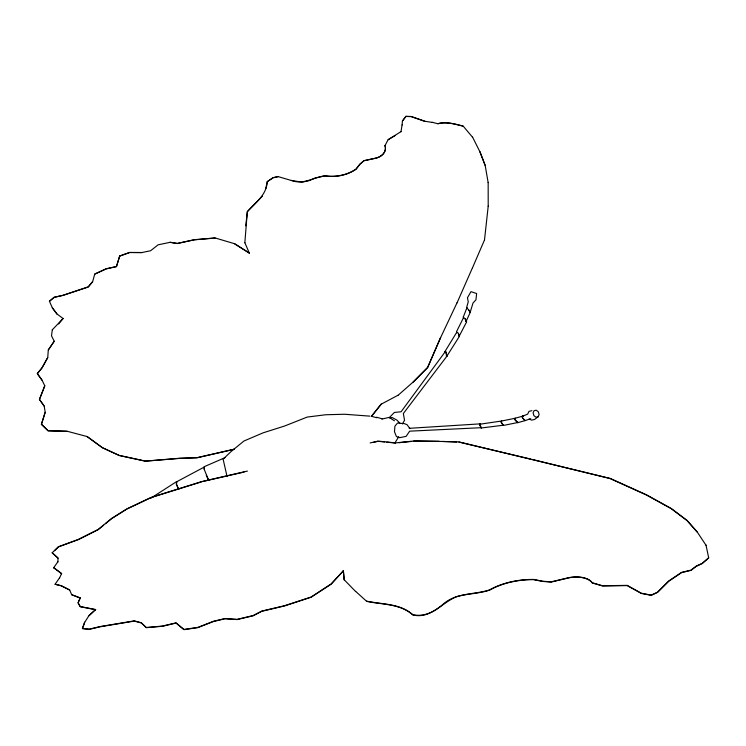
<?xml version="1.0" encoding="UTF-8"?>
<svg xmlns="http://www.w3.org/2000/svg" width="746" height="746" viewBox="0 0 746 746"><rect width="100%" height="100%" fill="white"/><g stroke="black" fill="none" stroke-linecap="round" stroke-linejoin="round"><path stroke-width="1.12" d="M57.927 561.999L58.002 557.971L52.173 552.777L58.384 546.743L78.423 539.386L98.211 529.427L111.695 518.386L126.885 508.847L151.335 497.302L202.007 481.506L247.439 471.08M244.847 242.767L247.327 211.584L262.499 196.049M402.094 125.011L402.43 120.945L405.955 116.329L411.177 116.488L424.959 121.262L432.242 122.409M484.49 240.072L488.21 206.176M245.76 225.814L247.346 211.705C255.486 202.604 266.686 194.967 267.255 181.586L273.12 177.641L278.053 176.578L291.369 180.495L302.335 182.145L308.919 180.719L315.12 178.033L324.967 175.897A34.717 26.464 -4.7 0 0 356.112 169.146L359.805 164.344L363.889 160.791L375.294 158.329A13.111 9.996 -3.2 0 0 384.973 145.656L388.162 139.605L395.389 135.427M52.304 329.657L51.521 335.868L54.225 341.22L48.341 350.005M400.994 131.744L402.094 124.89M479.892 423.887L409.237 428.316L409.852 428.558L407.074 424.688L404.332 423.625L397.506 423.066L394.932 426.134L394.475 431.71L396.406 436.503L399.586 437.688L406.132 436.345L409.638 431.169L481.095 427.7L479.706 424.679L481.235 427.99L503.177 425.239L501.023 421.891L503.298 425.472L517.5 422.581L514.628 419.243L517.575 422.749L525.604 420.455L524.811 420.399L522.163 417.424L524.923 420.641L530.742 418.692M265.725 188.738L267.264 181.698L273.139 177.762L278.062 176.699M469.943 311.875L470.269 312.36L466.054 321.479M215.137 238.058L194.249 239.839L177.352 243.522L169.995 242.347L158.133 244.819L150.561 250.768L142.048 252.512L129.608 252.428L119.686 255.99L116.46 266.518L106.212 268.765L94.742 274.09L92.625 281.774L88.224 287.014L62.832 295.453L54.178 297.356L49.45 301.263L54.141 297.244L62.795 295.341L88.187 286.902L92.588 281.662M456.906 332.613L456.505 331.728L463.555 317.572L463.835 318.262L463.275 317.087L466.81 308.042L467.024 308.779L466.576 307.66L468.246 301.869L467.462 297.757L470.968 291.658L476.629 293.532L475.948 299.836L473.011 303.035L470.204 312.248L468.19 309.198L470.269 312.36M94.742 274.09L106.24 268.877L116.488 266.63L119.686 255.99M67.159 431.337L48.098 430.815L41.412 424.306L45.17 412.221L44.219 406.132L39.426 399.362L44.769 385.729M41.412 424.306L45.217 412.333M480.032 424.194L501.769 420.986M84.624 622.183L82.396 628.43L89.156 629.158L100.412 626.509L134.261 620.877L141.264 622.742L146.244 627.479L162.386 626.071L176.037 622.854L183.908 629.456L197.858 627.386L213.533 621.25L224.966 618.555L237.069 619.357L253.099 615.571L261.725 611.095L284.496 605.724L311.091 597.024L331.131 583.941L343.384 570.802L331.177 584.165L311.138 597.238L284.552 605.938L261.771 611.31L253.155 615.786L237.116 619.572L225.012 618.77L213.589 621.465L197.904 627.61L183.964 629.671L176.093 623.069L162.441 626.286L146.3 627.694L141.32 622.957L134.317 621.092L100.468 626.724L89.212 629.372L82.452 628.645L84.69 622.397L89.044 615.506L95.6 609.519L89.1 615.72M44.266 406.234L39.473 399.464L44.807 385.831L42.037 380.162L37.3 373.55L41.972 367.927L47.735 357.67L48.294 349.893L54.225 341.22M469.971 311.809L470.204 312.248M538.164 416.744L539.125 414.478L538.314 411.764L536.215 410.197L534.052 410.682L533.092 412.939L533.903 415.662L536.01 417.228L538.164 416.744L534.556 419.466L531.646 420.129L529.119 419.065M440.625 337.453L427.635 367.433L413.107 382.055L397.954 395.399M472.526 267.73L484.499 239.96M457.046 302.867L472.535 267.618M71.672 594.618L80.242 597.91L78.06 602.703L80.214 606.535L95.6 609.519M80.242 597.91L78.116 602.908L80.27 606.74L95.665 609.724M457.056 302.745L440.625 337.565L427.635 367.545L413.107 382.157M59.456 578.225L61.601 573.543L53.581 567.594L61.666 573.739M466.474 321.657L465.019 318.57L466.595 321.899L459.219 336.148L458.249 332.996L459.35 336.437L446.695 356.42L446.341 355.917L446.695 356.42M47.688 357.558L41.972 367.927L37.347 373.653L42.084 380.274M402.467 423.942L404.537 420.231L403.344 413.517L446.938 356.15L445.903 351.739L446.677 356.364M445.045 352.578L444.868 351.702L456.766 332.24L457.084 332.828L456.505 331.728M395.035 442.704L398.7 436.783M69.676 590.086L61.321 585.862L55.083 584.267L59.4 578.029M53.647 567.79L57.871 561.794M402.43 121.066L405.955 116.329M371.34 416.436L381.253 404.034M371.349 416.538L381.253 404.136L397.944 395.296M58.645 323.96L63.14 318.449L52.341 329.769M54.561 550.707L58.44 546.93L78.479 539.572L98.267 529.613L103.657 525.203M708.681 557.71L702.238 563.323L696.158 566.139L691.01 570.121L681.583 572.378L668.733 581.003L657.524 592.175L651.221 595.112L641.308 593.21L627.162 585.368L602.516 585.741L592.24 582.757A19.452 10.043 -5.4 0 0 567.389 577.982L551.098 581.852L542.696 581.218L533.642 579.446A51.94 27.453 -6.6 0 0 489.581 589.909C474.4 594.748 457.186 592.669 444.122 603.327C435.45 611.263 424.959 617.212 412.827 614.732C400.052 603.29 382.372 604.53 366.65 601.136M105.456 523.729L111.741 518.573L125.981 509.63M400.994 131.613L388.162 139.726M150.99 498.095L176.783 481.478L176.289 484.005L178.574 489.255M126.932 509.033L151.382 497.489M355.628 591.373L366.687 601.36C382.418 604.754 400.089 603.514 412.864 614.956C430.629 619.236 441.66 602.796 456.468 596.707C467.35 593.564 478.811 593.751 489.618 590.133A51.94 27.462 -6.6 0 1 533.67 579.67L542.724 581.442L551.126 582.085L567.417 578.206A19.443 10.052 -5.4 0 1 592.268 582.98L602.544 585.974L627.19 585.601L641.327 593.443L651.239 595.355L657.552 592.408L668.752 581.246L681.602 572.611L691.038 570.354L696.186 566.373L702.256 563.556L708.7 557.933L705.996 545.028M225.18 457.596L204.115 466.735L204.18 469.253L208.395 479.669M522.368 416.287L527.655 414.133L529.035 411.326L531.945 410.673M119.724 256.111L129.636 252.549L142.076 252.624M202.054 481.692L152.482 497.153M514.563 418.403L523.049 416.063M517.883 422.506L517.435 421.527M234.375 449.148L197.093 457.662L179.739 458.268L145.386 461.084L119.183 455.396L102.388 447.665L87.03 436.447M234.393 449.251L197.121 457.764L179.767 458.37L145.414 461.187L119.211 455.498L102.426 447.768L87.077 436.55L67.121 431.235L48.052 430.712L41.366 424.204M381.877 419.075L389.076 417.424L394.41 420.772M370.109 442.938L378.063 441.11L395.576 442.882L415.503 440.821L458.939 441.912L610.144 478.4L646.512 494.84L671.307 508.52L687.047 520.4L697.025 531.702L706.014 545.251M203.192 481.431L244.073 472.05M373.55 442.341L378.091 441.306M501.424 421.052L515.449 418.217M437.939 123.659C446.239 121.281 454.939 124.088 463.117 126.046L472.582 137.273M398.933 442.732L411.102 441.473M413.321 441.24L439.198 441.278M369.802 416.128L344.661 414.254L325.75 414.748L307.24 417.061L284.506 426.05L263.124 432.829L243.933 441.017L230.999 451.619L223.119 459.172L227.073 476.563M405.955 116.451L411.177 116.618L424.959 121.393M442.686 441.427L456.645 442.014M379.192 441.418L384.666 441.968M386.857 442.191L395.613 443.077M523.123 416.268L522.489 415.923M291.35 180.373C303.184 185.222 313.553 177.296 324.958 175.776A34.717 26.464 -4.7 0 0 356.103 169.025L359.796 164.223L363.889 160.67L375.294 158.208A13.111 9.996 -3.2 0 0 384.973 145.535M169.967 242.236L177.324 243.41L194.221 239.718L215.109 237.946L234.356 243.662L249.323 253.09L234.337 243.541M530.76 459.098L458.967 442.108M432.251 122.288L437.939 123.78C446.239 121.411 454.929 124.209 463.117 126.177M531.861 459.368L610.163 478.606L646.54 495.055L670.337 508.194M372.468 416.566L376.814 417.779M376.655 417.2L382.176 418.842M80.298 598.115L71.737 594.823L69.62 589.881L61.265 585.666L55.083 584.267M63.177 318.561L56.948 313.973L52.295 307.734M671.335 508.744L687.066 520.615L697.044 531.935M466.81 308.042L467.574 308.62M466.576 307.66L467.444 308.387M58.057 558.167L52.173 552.777M355.674 591.587L344.158 579.698L343.337 570.587M399.828 423.178L396.947 420.129L392.219 417.564L389.17 417.751L394.373 412.445L401.078 411.783L445.017 351.981L445.315 352.429L444.868 351.702M463.275 317.087L463.909 317.927M458.958 335.914L459.35 336.437M56.994 314.085L52.341 307.846L49.404 301.151M480.163 423.821L480.583 424.465L479.976 423.467M466.259 321.321L466.595 321.899M480.666 426.861L481.235 427.99M472.591 137.152L479.865 151.69L485.133 165.398M206.306 475.389L208.749 480.508M502.86 424.465L503.298 425.472M244.828 242.646L249.323 253.09M178.723 489.441L176.429 484.154L176.933 481.627L204.292 467.052L204.357 469.551M479.874 151.559L485.142 165.276L488.154 182.565M343.384 570.802L344.204 579.912M488.164 182.444L488.201 206.297"/></g></svg>
